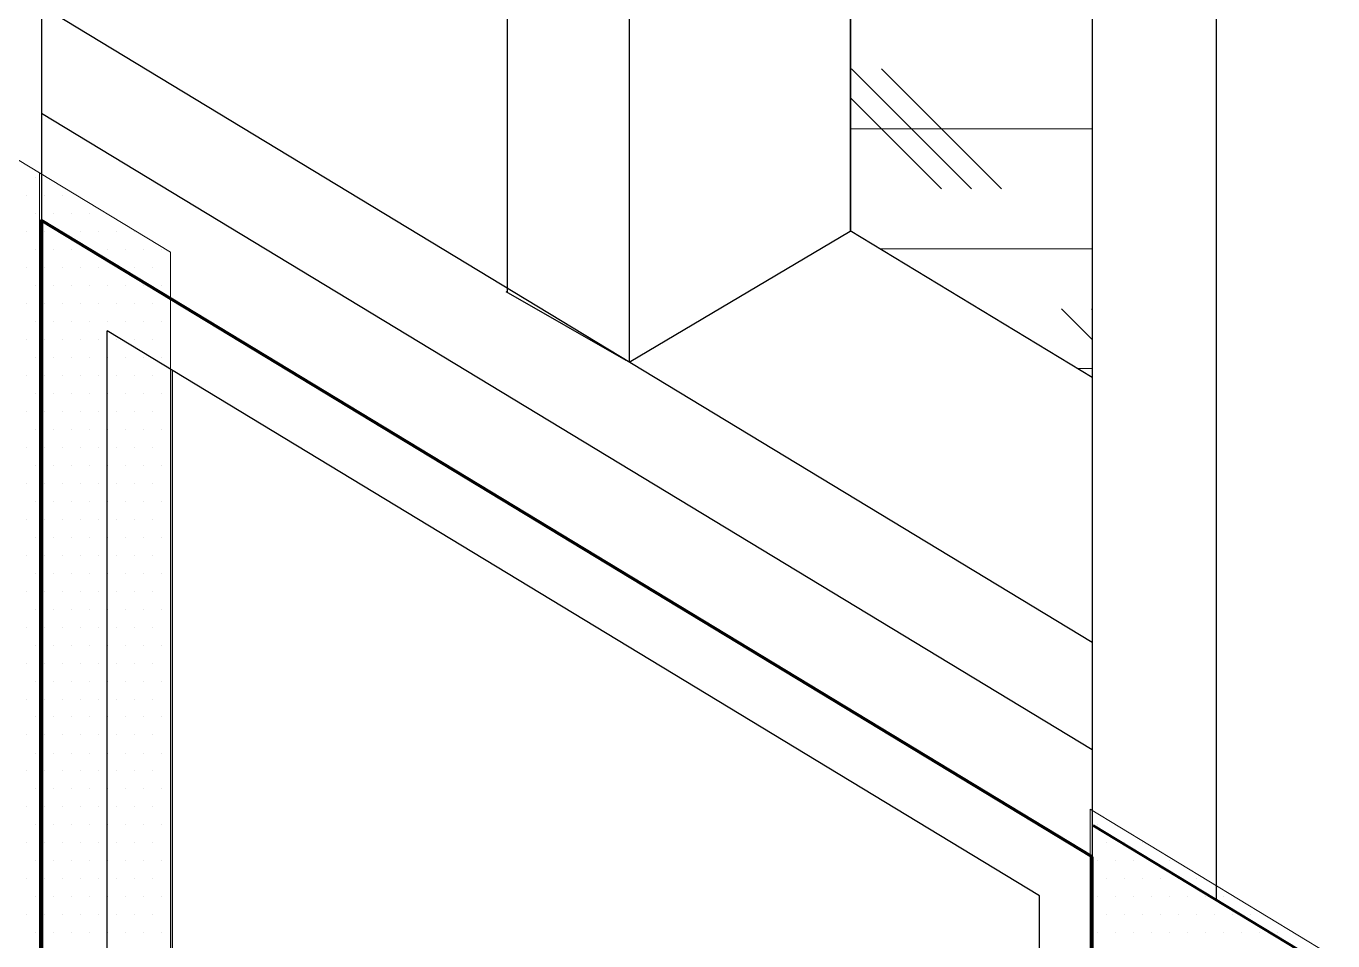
# Model space of a CAD drawing. Header units: inches. Extents: x -26 to 76, y -16 to 22.
# Drawn here: x 38.687 to 40.049, y 8.771 to 9.725 of the extents above; entities that cross this region are included whole.
import ezdxf

# ---------------------------------------------------------------- set-up
doc = ezdxf.new("R2010")
doc.units = ezdxf.units.IN
doc.header["$MEASUREMENT"] = 0
doc.linetypes.add('AI-Linetype-0', pattern=[0.375113, 0.250075, -0.125038])
doc.linetypes.add('AI-Linetype-4', pattern=[0.375113, 0.250075, -0.125038])
for name, color, linetype, lineweight in [('.ATI-HATCH', 7, 'Continuous', 0), ('G-ANNO-TTLB', 7, 'Continuous', 0), ('TYVEK', 7, 'Continuous', 0)]:
    doc.layers.add(name, color=color, linetype=linetype, lineweight=lineweight)

# ---------------------------------------------------------------- blocks, each defined once
blk = doc.blocks.new('Block_353')
at = {"layer": '.ATI-HATCH'}
blk.add_open_spline([(39.5467, 10.83), (39.5467, 10.83), (39.546, 9.5117), (39.546, 9.5117), (39.546, 9.5117), (39.7983, 9.3587), (39.7983, 9.3587), (39.7983, 9.3587), (39.7983, 10.4168), (39.7983, 10.4168), (39.7983, 10.4168), (40.0317, 10.5518), (40.0317, 10.5518), (40.0317, 10.5518), (39.5467, 10.83), (39.5467, 10.83)], degree=3, knots=[0, 0, 0, 0, 1, 1, 1, 2, 2, 2, 3, 3, 3, 4, 4, 4, 5, 5, 5, 5], dxfattribs=at)
at = {"layer": '.ATI-HATCH', "color": 8, "lineweight": 0, "true_color": 0x808080}
for points in [[(39.6725, 9.5556), (39.6725, 9.5556), (39.5474, 9.6806), (39.5474, 9.6806)], [(39.7037, 9.5556), (39.7037, 9.5556), (39.5787, 9.6806), (39.5787, 9.6806)], [(39.6412, 9.5556), (39.6412, 9.5556), (39.5461, 9.6507), (39.5461, 9.6507)], [(39.5461, 9.6181), (39.5461, 9.6181), (39.7983, 9.6181), (39.7983, 9.6181)], [(39.5766, 9.4931), (39.5766, 9.4931), (39.7983, 9.4931), (39.7983, 9.4931)], [(39.7983, 9.3985), (39.7983, 9.3985), (39.7662, 9.4306), (39.7662, 9.4306)], [(39.7983, 9.4297), (39.7983, 9.4297), (39.7975, 9.4306), (39.7975, 9.4306)], [(39.783, 9.3681), (39.783, 9.3681), (39.7983, 9.3681), (39.7983, 9.3681)]]:
    blk.add_open_spline(points, degree=3, dxfattribs=at)
blk = doc.blocks.new('Block_386')
at = {"layer": '.ATI-HATCH'}
for points in [[(38.7009, 9.5722), (38.7009, 9.5722), (38.4535, 9.7221), (38.4535, 9.7221), (38.4535, 9.7221), (38.4535, 7.4149), (38.4535, 7.4149), (38.4535, 7.4149), (38.7009, 7.2649), (38.7009, 7.2649), (38.7009, 7.2649), (38.7009, 9.5722), (38.7009, 9.5722)], [(38.7009, 7.2649), (38.7009, 7.2649), (38.8374, 7.3429), (38.8374, 7.3429), (38.8374, 7.3429), (38.8374, 9.4894), (38.8374, 9.4894), (38.8374, 9.4894), (38.7009, 9.5722), (38.7009, 9.5722), (38.7009, 9.5722), (38.7009, 7.2649), (38.7009, 7.2649)], [(39.7961, 6.6012), (39.7961, 6.6012), (40.0436, 6.4512), (40.0436, 6.4512), (40.0436, 6.4512), (40.0436, 8.7585), (40.0436, 8.7585), (40.0436, 8.7585), (39.7961, 8.9085), (39.7961, 8.9085), (39.7961, 8.9085), (39.7961, 6.6012), (39.7961, 6.6012)]]:
    blk.add_open_spline(points, degree=3, knots=[0, 0, 0, 0, 1, 1, 1, 2, 2, 2, 3, 3, 3, 4, 4, 4, 4], dxfattribs=at)
at = {"layer": '.ATI-HATCH', "color": 8, "lineweight": 0, "true_color": 0x808080}
for points in [[(38.6971, 9.5674), (38.6971, 9.5674), (38.6971, 9.5674), (38.6971, 9.5674)], [(38.6877, 9.5487), (38.6877, 9.5487), (38.6877, 9.5487), (38.6877, 9.5487)], [(38.7065, 9.5487), (38.7065, 9.5487), (38.7065, 9.5487), (38.7065, 9.5487)], [(38.7253, 9.5487), (38.7253, 9.5487), (38.7253, 9.5487), (38.7253, 9.5487)], [(38.6971, 9.5299), (38.6971, 9.5299), (38.6971, 9.5299), (38.6971, 9.5299)], [(38.7159, 9.5299), (38.7159, 9.5299), (38.7159, 9.5299), (38.7159, 9.5299)], [(38.7346, 9.5299), (38.7346, 9.5299), (38.7346, 9.5299), (38.7346, 9.5299)], [(38.7534, 9.5299), (38.7534, 9.5299), (38.7534, 9.5299), (38.7534, 9.5299)], [(38.6877, 9.5112), (38.6877, 9.5112), (38.6877, 9.5112), (38.6877, 9.5112)], [(38.7065, 9.5112), (38.7065, 9.5112), (38.7065, 9.5112), (38.7065, 9.5112)], [(38.7253, 9.5112), (38.7253, 9.5112), (38.7253, 9.5112), (38.7253, 9.5112)], [(38.744, 9.5112), (38.744, 9.5112), (38.744, 9.5112), (38.744, 9.5112)], [(38.7628, 9.5112), (38.7628, 9.5112), (38.7628, 9.5112), (38.7628, 9.5112)], [(38.7815, 9.5112), (38.7815, 9.5112), (38.7815, 9.5112), (38.7815, 9.5112)], [(38.8003, 9.5112), (38.8003, 9.5112), (38.8003, 9.5112), (38.8003, 9.5112)], [(38.6971, 9.4924), (38.6971, 9.4924), (38.6971, 9.4924), (38.6971, 9.4924)], [(38.7159, 9.4924), (38.7159, 9.4924), (38.7159, 9.4924), (38.7159, 9.4924)], [(38.7346, 9.4924), (38.7346, 9.4924), (38.7346, 9.4924), (38.7346, 9.4924)], [(38.7534, 9.4924), (38.7534, 9.4924), (38.7534, 9.4924), (38.7534, 9.4924)], [(38.7721, 9.4924), (38.7721, 9.4924), (38.7721, 9.4924), (38.7721, 9.4924)], [(38.7909, 9.4924), (38.7909, 9.4924), (38.7909, 9.4924), (38.7909, 9.4924)], [(38.8097, 9.4924), (38.8097, 9.4924), (38.8097, 9.4924), (38.8097, 9.4924)], [(38.8284, 9.4924), (38.8284, 9.4924), (38.8284, 9.4924), (38.8284, 9.4924)], [(38.6877, 9.4736), (38.6877, 9.4736), (38.6877, 9.4736), (38.6877, 9.4736)], [(38.7065, 9.4736), (38.7065, 9.4736), (38.7065, 9.4736), (38.7065, 9.4736)], [(38.7253, 9.4736), (38.7253, 9.4736), (38.7253, 9.4736), (38.7253, 9.4736)], [(38.744, 9.4736), (38.744, 9.4736), (38.744, 9.4736), (38.744, 9.4736)], [(38.7628, 9.4736), (38.7628, 9.4736), (38.7628, 9.4736), (38.7628, 9.4736)], [(38.7815, 9.4736), (38.7815, 9.4736), (38.7815, 9.4736), (38.7815, 9.4736)], [(38.8003, 9.4736), (38.8003, 9.4736), (38.8003, 9.4736), (38.8003, 9.4736)], [(38.819, 9.4736), (38.819, 9.4736), (38.819, 9.4736), (38.819, 9.4736)], [(38.6971, 9.4549), (38.6971, 9.4549), (38.6971, 9.4549), (38.6971, 9.4549)], [(38.7159, 9.4549), (38.7159, 9.4549), (38.7159, 9.4549), (38.7159, 9.4549)], [(38.7346, 9.4549), (38.7346, 9.4549), (38.7346, 9.4549), (38.7346, 9.4549)], [(38.7534, 9.4549), (38.7534, 9.4549), (38.7534, 9.4549), (38.7534, 9.4549)], [(38.7721, 9.4549), (38.7721, 9.4549), (38.7721, 9.4549), (38.7721, 9.4549)], [(38.7909, 9.4549), (38.7909, 9.4549), (38.7909, 9.4549), (38.7909, 9.4549)], [(38.8097, 9.4549), (38.8097, 9.4549), (38.8097, 9.4549), (38.8097, 9.4549)], [(38.8284, 9.4549), (38.8284, 9.4549), (38.8284, 9.4549), (38.8284, 9.4549)], [(38.6877, 9.4361), (38.6877, 9.4361), (38.6877, 9.4361), (38.6877, 9.4361)], [(38.7065, 9.4361), (38.7065, 9.4361), (38.7065, 9.4361), (38.7065, 9.4361)], [(38.7253, 9.4361), (38.7253, 9.4361), (38.7253, 9.4361), (38.7253, 9.4361)], [(38.744, 9.4361), (38.744, 9.4361), (38.744, 9.4361), (38.744, 9.4361)], [(38.7628, 9.4361), (38.7628, 9.4361), (38.7628, 9.4361), (38.7628, 9.4361)], [(38.7815, 9.4361), (38.7815, 9.4361), (38.7815, 9.4361), (38.7815, 9.4361)], [(38.8003, 9.4361), (38.8003, 9.4361), (38.8003, 9.4361), (38.8003, 9.4361)], [(38.819, 9.4361), (38.819, 9.4361), (38.819, 9.4361), (38.819, 9.4361)], [(38.6971, 9.4174), (38.6971, 9.4174), (38.6971, 9.4174), (38.6971, 9.4174)], [(38.7159, 9.4174), (38.7159, 9.4174), (38.7159, 9.4174), (38.7159, 9.4174)], [(38.7346, 9.4174), (38.7346, 9.4174), (38.7346, 9.4174), (38.7346, 9.4174)], [(38.7534, 9.4174), (38.7534, 9.4174), (38.7534, 9.4174), (38.7534, 9.4174)], [(38.7721, 9.4174), (38.7721, 9.4174), (38.7721, 9.4174), (38.7721, 9.4174)], [(38.7909, 9.4174), (38.7909, 9.4174), (38.7909, 9.4174), (38.7909, 9.4174)], [(38.8097, 9.4174), (38.8097, 9.4174), (38.8097, 9.4174), (38.8097, 9.4174)], [(38.8284, 9.4174), (38.8284, 9.4174), (38.8284, 9.4174), (38.8284, 9.4174)], [(38.6877, 9.3986), (38.6877, 9.3986), (38.6877, 9.3986), (38.6877, 9.3986)], [(38.7065, 9.3986), (38.7065, 9.3986), (38.7065, 9.3986), (38.7065, 9.3986)], [(38.7253, 9.3986), (38.7253, 9.3986), (38.7253, 9.3986), (38.7253, 9.3986)], [(38.744, 9.3986), (38.744, 9.3986), (38.744, 9.3986), (38.744, 9.3986)], [(38.7628, 9.3986), (38.7628, 9.3986), (38.7628, 9.3986), (38.7628, 9.3986)], [(38.7815, 9.3986), (38.7815, 9.3986), (38.7815, 9.3986), (38.7815, 9.3986)], [(38.8003, 9.3986), (38.8003, 9.3986), (38.8003, 9.3986), (38.8003, 9.3986)], [(38.819, 9.3986), (38.819, 9.3986), (38.819, 9.3986), (38.819, 9.3986)], [(38.6971, 9.3799), (38.6971, 9.3799), (38.6971, 9.3799), (38.6971, 9.3799)], [(38.7159, 9.3799), (38.7159, 9.3799), (38.7159, 9.3799), (38.7159, 9.3799)], [(38.7346, 9.3799), (38.7346, 9.3799), (38.7346, 9.3799), (38.7346, 9.3799)], [(38.7534, 9.3799), (38.7534, 9.3799), (38.7534, 9.3799), (38.7534, 9.3799)], [(38.7721, 9.3799), (38.7721, 9.3799), (38.7721, 9.3799), (38.7721, 9.3799)], [(38.7909, 9.3799), (38.7909, 9.3799), (38.7909, 9.3799), (38.7909, 9.3799)], [(38.8097, 9.3799), (38.8097, 9.3799), (38.8097, 9.3799), (38.8097, 9.3799)], [(38.8284, 9.3799), (38.8284, 9.3799), (38.8284, 9.3799), (38.8284, 9.3799)], [(38.6877, 9.3611), (38.6877, 9.3611), (38.6877, 9.3611), (38.6877, 9.3611)], [(38.7065, 9.3611), (38.7065, 9.3611), (38.7065, 9.3611), (38.7065, 9.3611)], [(38.7253, 9.3611), (38.7253, 9.3611), (38.7253, 9.3611), (38.7253, 9.3611)], [(38.744, 9.3611), (38.744, 9.3611), (38.744, 9.3611), (38.744, 9.3611)], [(38.7628, 9.3611), (38.7628, 9.3611), (38.7628, 9.3611), (38.7628, 9.3611)], [(38.7815, 9.3611), (38.7815, 9.3611), (38.7815, 9.3611), (38.7815, 9.3611)], [(38.8003, 9.3611), (38.8003, 9.3611), (38.8003, 9.3611), (38.8003, 9.3611)], [(38.819, 9.3611), (38.819, 9.3611), (38.819, 9.3611), (38.819, 9.3611)], [(38.6971, 9.3424), (38.6971, 9.3424), (38.6971, 9.3424), (38.6971, 9.3424)], [(38.7159, 9.3424), (38.7159, 9.3424), (38.7159, 9.3424), (38.7159, 9.3424)], [(38.7346, 9.3424), (38.7346, 9.3424), (38.7346, 9.3424), (38.7346, 9.3424)], [(38.7534, 9.3424), (38.7534, 9.3424), (38.7534, 9.3424), (38.7534, 9.3424)], [(38.7721, 9.3424), (38.7721, 9.3424), (38.7721, 9.3424), (38.7721, 9.3424)], [(38.7909, 9.3424), (38.7909, 9.3424), (38.7909, 9.3424), (38.7909, 9.3424)], [(38.8097, 9.3424), (38.8097, 9.3424), (38.8097, 9.3424), (38.8097, 9.3424)], [(38.8284, 9.3424), (38.8284, 9.3424), (38.8284, 9.3424), (38.8284, 9.3424)], [(38.6877, 9.3236), (38.6877, 9.3236), (38.6877, 9.3236), (38.6877, 9.3236)], [(38.7065, 9.3236), (38.7065, 9.3236), (38.7065, 9.3236), (38.7065, 9.3236)], [(38.7253, 9.3236), (38.7253, 9.3236), (38.7253, 9.3236), (38.7253, 9.3236)], [(38.744, 9.3236), (38.744, 9.3236), (38.744, 9.3236), (38.744, 9.3236)], [(38.7628, 9.3236), (38.7628, 9.3236), (38.7628, 9.3236), (38.7628, 9.3236)], [(38.7815, 9.3236), (38.7815, 9.3236), (38.7815, 9.3236), (38.7815, 9.3236)], [(38.8003, 9.3236), (38.8003, 9.3236), (38.8003, 9.3236), (38.8003, 9.3236)], [(38.819, 9.3236), (38.819, 9.3236), (38.819, 9.3236), (38.819, 9.3236)], [(38.6971, 9.3048), (38.6971, 9.3048), (38.6971, 9.3048), (38.6971, 9.3048)], [(38.7159, 9.3048), (38.7159, 9.3048), (38.7159, 9.3048), (38.7159, 9.3048)], [(38.7346, 9.3048), (38.7346, 9.3048), (38.7346, 9.3048), (38.7346, 9.3048)], [(38.7534, 9.3048), (38.7534, 9.3048), (38.7534, 9.3048), (38.7534, 9.3048)], [(38.7721, 9.3048), (38.7721, 9.3048), (38.7721, 9.3048), (38.7721, 9.3048)], [(38.7909, 9.3048), (38.7909, 9.3048), (38.7909, 9.3048), (38.7909, 9.3048)], [(38.8097, 9.3048), (38.8097, 9.3048), (38.8097, 9.3048), (38.8097, 9.3048)], [(38.8284, 9.3048), (38.8284, 9.3048), (38.8284, 9.3048), (38.8284, 9.3048)], [(38.6877, 9.2861), (38.6877, 9.2861), (38.6877, 9.2861), (38.6877, 9.2861)], [(38.7065, 9.2861), (38.7065, 9.2861), (38.7065, 9.2861), (38.7065, 9.2861)], [(38.7253, 9.2861), (38.7253, 9.2861), (38.7253, 9.2861), (38.7253, 9.2861)], [(38.744, 9.2861), (38.744, 9.2861), (38.744, 9.2861), (38.744, 9.2861)], [(38.7628, 9.2861), (38.7628, 9.2861), (38.7628, 9.2861), (38.7628, 9.2861)], [(38.7815, 9.2861), (38.7815, 9.2861), (38.7815, 9.2861), (38.7815, 9.2861)], [(38.8003, 9.2861), (38.8003, 9.2861), (38.8003, 9.2861), (38.8003, 9.2861)], [(38.819, 9.2861), (38.819, 9.2861), (38.819, 9.2861), (38.819, 9.2861)], [(38.6971, 9.2673), (38.6971, 9.2673), (38.6971, 9.2673), (38.6971, 9.2673)], [(38.7159, 9.2673), (38.7159, 9.2673), (38.7159, 9.2673), (38.7159, 9.2673)], [(38.7346, 9.2673), (38.7346, 9.2673), (38.7346, 9.2673), (38.7346, 9.2673)], [(38.7534, 9.2673), (38.7534, 9.2673), (38.7534, 9.2673), (38.7534, 9.2673)], [(38.7721, 9.2673), (38.7721, 9.2673), (38.7721, 9.2673), (38.7721, 9.2673)], [(38.7909, 9.2673), (38.7909, 9.2673), (38.7909, 9.2673), (38.7909, 9.2673)], [(38.8097, 9.2673), (38.8097, 9.2673), (38.8097, 9.2673), (38.8097, 9.2673)], [(38.8284, 9.2673), (38.8284, 9.2673), (38.8284, 9.2673), (38.8284, 9.2673)], [(38.6877, 9.2486), (38.6877, 9.2486), (38.6877, 9.2486), (38.6877, 9.2486)], [(38.7065, 9.2486), (38.7065, 9.2486), (38.7065, 9.2486), (38.7065, 9.2486)], [(38.7253, 9.2486), (38.7253, 9.2486), (38.7253, 9.2486), (38.7253, 9.2486)], [(38.744, 9.2486), (38.744, 9.2486), (38.744, 9.2486), (38.744, 9.2486)], [(38.7628, 9.2486), (38.7628, 9.2486), (38.7628, 9.2486), (38.7628, 9.2486)], [(38.7815, 9.2486), (38.7815, 9.2486), (38.7815, 9.2486), (38.7815, 9.2486)], [(38.8003, 9.2486), (38.8003, 9.2486), (38.8003, 9.2486), (38.8003, 9.2486)], [(38.819, 9.2486), (38.819, 9.2486), (38.819, 9.2486), (38.819, 9.2486)], [(38.6971, 9.2298), (38.6971, 9.2298), (38.6971, 9.2298), (38.6971, 9.2298)], [(38.7159, 9.2298), (38.7159, 9.2298), (38.7159, 9.2298), (38.7159, 9.2298)], [(38.7346, 9.2298), (38.7346, 9.2298), (38.7346, 9.2298), (38.7346, 9.2298)], [(38.7534, 9.2298), (38.7534, 9.2298), (38.7534, 9.2298), (38.7534, 9.2298)], [(38.7721, 9.2298), (38.7721, 9.2298), (38.7721, 9.2298), (38.7721, 9.2298)], [(38.7909, 9.2298), (38.7909, 9.2298), (38.7909, 9.2298), (38.7909, 9.2298)], [(38.8097, 9.2298), (38.8097, 9.2298), (38.8097, 9.2298), (38.8097, 9.2298)], [(38.8284, 9.2298), (38.8284, 9.2298), (38.8284, 9.2298), (38.8284, 9.2298)], [(38.6877, 9.2111), (38.6877, 9.2111), (38.6877, 9.2111), (38.6877, 9.2111)], [(38.7065, 9.2111), (38.7065, 9.2111), (38.7065, 9.2111), (38.7065, 9.2111)], [(38.7253, 9.2111), (38.7253, 9.2111), (38.7253, 9.2111), (38.7253, 9.2111)], [(38.744, 9.2111), (38.744, 9.2111), (38.744, 9.2111), (38.744, 9.2111)], [(38.7628, 9.2111), (38.7628, 9.2111), (38.7628, 9.2111), (38.7628, 9.2111)], [(38.7815, 9.2111), (38.7815, 9.2111), (38.7815, 9.2111), (38.7815, 9.2111)], [(38.8003, 9.2111), (38.8003, 9.2111), (38.8003, 9.2111), (38.8003, 9.2111)], [(38.819, 9.2111), (38.819, 9.2111), (38.819, 9.2111), (38.819, 9.2111)], [(38.6971, 9.1923), (38.6971, 9.1923), (38.6971, 9.1923), (38.6971, 9.1923)], [(38.7159, 9.1923), (38.7159, 9.1923), (38.7159, 9.1923), (38.7159, 9.1923)], [(38.7346, 9.1923), (38.7346, 9.1923), (38.7346, 9.1923), (38.7346, 9.1923)], [(38.7534, 9.1923), (38.7534, 9.1923), (38.7534, 9.1923), (38.7534, 9.1923)], [(38.7721, 9.1923), (38.7721, 9.1923), (38.7721, 9.1923), (38.7721, 9.1923)], [(38.7909, 9.1923), (38.7909, 9.1923), (38.7909, 9.1923), (38.7909, 9.1923)], [(38.8097, 9.1923), (38.8097, 9.1923), (38.8097, 9.1923), (38.8097, 9.1923)], [(38.8284, 9.1923), (38.8284, 9.1923), (38.8284, 9.1923), (38.8284, 9.1923)], [(38.6877, 9.1736), (38.6877, 9.1736), (38.6877, 9.1736), (38.6877, 9.1736)], [(38.7065, 9.1736), (38.7065, 9.1736), (38.7065, 9.1736), (38.7065, 9.1736)], [(38.7253, 9.1736), (38.7253, 9.1736), (38.7253, 9.1736), (38.7253, 9.1736)], [(38.744, 9.1736), (38.744, 9.1736), (38.744, 9.1736), (38.744, 9.1736)], [(38.7628, 9.1736), (38.7628, 9.1736), (38.7628, 9.1736), (38.7628, 9.1736)], [(38.7815, 9.1736), (38.7815, 9.1736), (38.7815, 9.1736), (38.7815, 9.1736)], [(38.8003, 9.1736), (38.8003, 9.1736), (38.8003, 9.1736), (38.8003, 9.1736)], [(38.819, 9.1736), (38.819, 9.1736), (38.819, 9.1736), (38.819, 9.1736)], [(38.6971, 9.1548), (38.6971, 9.1548), (38.6971, 9.1548), (38.6971, 9.1548)], [(38.7159, 9.1548), (38.7159, 9.1548), (38.7159, 9.1548), (38.7159, 9.1548)], [(38.7346, 9.1548), (38.7346, 9.1548), (38.7346, 9.1548), (38.7346, 9.1548)], [(38.7534, 9.1548), (38.7534, 9.1548), (38.7534, 9.1548), (38.7534, 9.1548)], [(38.7721, 9.1548), (38.7721, 9.1548), (38.7721, 9.1548), (38.7721, 9.1548)], [(38.7909, 9.1548), (38.7909, 9.1548), (38.7909, 9.1548), (38.7909, 9.1548)], [(38.8097, 9.1548), (38.8097, 9.1548), (38.8097, 9.1548), (38.8097, 9.1548)], [(38.8284, 9.1548), (38.8284, 9.1548), (38.8284, 9.1548), (38.8284, 9.1548)], [(38.6877, 9.136), (38.6877, 9.136), (38.6877, 9.136), (38.6877, 9.136)], [(38.7065, 9.136), (38.7065, 9.136), (38.7065, 9.136), (38.7065, 9.136)], [(38.7253, 9.136), (38.7253, 9.136), (38.7253, 9.136), (38.7253, 9.136)], [(38.744, 9.136), (38.744, 9.136), (38.744, 9.136), (38.744, 9.136)], [(38.7628, 9.136), (38.7628, 9.136), (38.7628, 9.136), (38.7628, 9.136)], [(38.7815, 9.136), (38.7815, 9.136), (38.7815, 9.136), (38.7815, 9.136)], [(38.8003, 9.136), (38.8003, 9.136), (38.8003, 9.136), (38.8003, 9.136)], [(38.819, 9.136), (38.819, 9.136), (38.819, 9.136), (38.819, 9.136)], [(38.6971, 9.1173), (38.6971, 9.1173), (38.6971, 9.1173), (38.6971, 9.1173)], [(38.7159, 9.1173), (38.7159, 9.1173), (38.7159, 9.1173), (38.7159, 9.1173)], [(38.7346, 9.1173), (38.7346, 9.1173), (38.7346, 9.1173), (38.7346, 9.1173)], [(38.7534, 9.1173), (38.7534, 9.1173), (38.7534, 9.1173), (38.7534, 9.1173)], [(38.7721, 9.1173), (38.7721, 9.1173), (38.7721, 9.1173), (38.7721, 9.1173)], [(38.7909, 9.1173), (38.7909, 9.1173), (38.7909, 9.1173), (38.7909, 9.1173)], [(38.8097, 9.1173), (38.8097, 9.1173), (38.8097, 9.1173), (38.8097, 9.1173)], [(38.8284, 9.1173), (38.8284, 9.1173), (38.8284, 9.1173), (38.8284, 9.1173)], [(38.6877, 9.0985), (38.6877, 9.0985), (38.6877, 9.0985), (38.6877, 9.0985)], [(38.7065, 9.0985), (38.7065, 9.0985), (38.7065, 9.0985), (38.7065, 9.0985)], [(38.7253, 9.0985), (38.7253, 9.0985), (38.7253, 9.0985), (38.7253, 9.0985)], [(38.744, 9.0985), (38.744, 9.0985), (38.744, 9.0985), (38.744, 9.0985)], [(38.7628, 9.0985), (38.7628, 9.0985), (38.7628, 9.0985), (38.7628, 9.0985)], [(38.7815, 9.0985), (38.7815, 9.0985), (38.7815, 9.0985), (38.7815, 9.0985)], [(38.8003, 9.0985), (38.8003, 9.0985), (38.8003, 9.0985), (38.8003, 9.0985)], [(38.819, 9.0985), (38.819, 9.0985), (38.819, 9.0985), (38.819, 9.0985)], [(38.6971, 9.0798), (38.6971, 9.0798), (38.6971, 9.0798), (38.6971, 9.0798)], [(38.7159, 9.0798), (38.7159, 9.0798), (38.7159, 9.0798), (38.7159, 9.0798)], [(38.7346, 9.0798), (38.7346, 9.0798), (38.7346, 9.0798), (38.7346, 9.0798)], [(38.7534, 9.0798), (38.7534, 9.0798), (38.7534, 9.0798), (38.7534, 9.0798)], [(38.7721, 9.0798), (38.7721, 9.0798), (38.7721, 9.0798), (38.7721, 9.0798)], [(38.7909, 9.0798), (38.7909, 9.0798), (38.7909, 9.0798), (38.7909, 9.0798)], [(38.8097, 9.0798), (38.8097, 9.0798), (38.8097, 9.0798), (38.8097, 9.0798)], [(38.8284, 9.0798), (38.8284, 9.0798), (38.8284, 9.0798), (38.8284, 9.0798)], [(38.6877, 9.061), (38.6877, 9.061), (38.6877, 9.061), (38.6877, 9.061)], [(38.7065, 9.061), (38.7065, 9.061), (38.7065, 9.061), (38.7065, 9.061)], [(38.7253, 9.061), (38.7253, 9.061), (38.7253, 9.061), (38.7253, 9.061)], [(38.744, 9.061), (38.744, 9.061), (38.744, 9.061), (38.744, 9.061)], [(38.7628, 9.061), (38.7628, 9.061), (38.7628, 9.061), (38.7628, 9.061)], [(38.7815, 9.061), (38.7815, 9.061), (38.7815, 9.061), (38.7815, 9.061)], [(38.8003, 9.061), (38.8003, 9.061), (38.8003, 9.061), (38.8003, 9.061)], [(38.819, 9.061), (38.819, 9.061), (38.819, 9.061), (38.819, 9.061)], [(38.6971, 9.0423), (38.6971, 9.0423), (38.6971, 9.0423), (38.6971, 9.0423)], [(38.7159, 9.0423), (38.7159, 9.0423), (38.7159, 9.0423), (38.7159, 9.0423)], [(38.7346, 9.0423), (38.7346, 9.0423), (38.7346, 9.0423), (38.7346, 9.0423)], [(38.7534, 9.0423), (38.7534, 9.0423), (38.7534, 9.0423), (38.7534, 9.0423)], [(38.7721, 9.0423), (38.7721, 9.0423), (38.7721, 9.0423), (38.7721, 9.0423)], [(38.7909, 9.0423), (38.7909, 9.0423), (38.7909, 9.0423), (38.7909, 9.0423)], [(38.8097, 9.0423), (38.8097, 9.0423), (38.8097, 9.0423), (38.8097, 9.0423)], [(38.8284, 9.0423), (38.8284, 9.0423), (38.8284, 9.0423), (38.8284, 9.0423)], [(38.6877, 9.0235), (38.6877, 9.0235), (38.6877, 9.0235), (38.6877, 9.0235)], [(38.7065, 9.0235), (38.7065, 9.0235), (38.7065, 9.0235), (38.7065, 9.0235)], [(38.7253, 9.0235), (38.7253, 9.0235), (38.7253, 9.0235), (38.7253, 9.0235)], [(38.744, 9.0235), (38.744, 9.0235), (38.744, 9.0235), (38.744, 9.0235)], [(38.7628, 9.0235), (38.7628, 9.0235), (38.7628, 9.0235), (38.7628, 9.0235)], [(38.7815, 9.0235), (38.7815, 9.0235), (38.7815, 9.0235), (38.7815, 9.0235)], [(38.8003, 9.0235), (38.8003, 9.0235), (38.8003, 9.0235), (38.8003, 9.0235)], [(38.819, 9.0235), (38.819, 9.0235), (38.819, 9.0235), (38.819, 9.0235)], [(38.6971, 9.0048), (38.6971, 9.0048), (38.6971, 9.0048), (38.6971, 9.0048)], [(38.7159, 9.0048), (38.7159, 9.0048), (38.7159, 9.0048), (38.7159, 9.0048)], [(38.7346, 9.0048), (38.7346, 9.0048), (38.7346, 9.0048), (38.7346, 9.0048)], [(38.7534, 9.0048), (38.7534, 9.0048), (38.7534, 9.0048), (38.7534, 9.0048)], [(38.7721, 9.0048), (38.7721, 9.0048), (38.7721, 9.0048), (38.7721, 9.0048)], [(38.7909, 9.0048), (38.7909, 9.0048), (38.7909, 9.0048), (38.7909, 9.0048)], [(38.8097, 9.0048), (38.8097, 9.0048), (38.8097, 9.0048), (38.8097, 9.0048)], [(38.8284, 9.0048), (38.8284, 9.0048), (38.8284, 9.0048), (38.8284, 9.0048)], [(38.6877, 8.986), (38.6877, 8.986), (38.6877, 8.986), (38.6877, 8.986)], [(38.7065, 8.986), (38.7065, 8.986), (38.7065, 8.986), (38.7065, 8.986)], [(38.7253, 8.986), (38.7253, 8.986), (38.7253, 8.986), (38.7253, 8.986)], [(38.744, 8.986), (38.744, 8.986), (38.744, 8.986), (38.744, 8.986)], [(38.7628, 8.986), (38.7628, 8.986), (38.7628, 8.986), (38.7628, 8.986)], [(38.7815, 8.986), (38.7815, 8.986), (38.7815, 8.986), (38.7815, 8.986)], [(38.8003, 8.986), (38.8003, 8.986), (38.8003, 8.986), (38.8003, 8.986)], [(38.819, 8.986), (38.819, 8.986), (38.819, 8.986), (38.819, 8.986)], [(38.6971, 8.9672), (38.6971, 8.9672), (38.6971, 8.9672), (38.6971, 8.9672)], [(38.7159, 8.9672), (38.7159, 8.9672), (38.7159, 8.9672), (38.7159, 8.9672)], [(38.7346, 8.9672), (38.7346, 8.9672), (38.7346, 8.9672), (38.7346, 8.9672)], [(38.7534, 8.9672), (38.7534, 8.9672), (38.7534, 8.9672), (38.7534, 8.9672)], [(38.7721, 8.9672), (38.7721, 8.9672), (38.7721, 8.9672), (38.7721, 8.9672)], [(38.7909, 8.9672), (38.7909, 8.9672), (38.7909, 8.9672), (38.7909, 8.9672)], [(38.8097, 8.9672), (38.8097, 8.9672), (38.8097, 8.9672), (38.8097, 8.9672)], [(38.8284, 8.9672), (38.8284, 8.9672), (38.8284, 8.9672), (38.8284, 8.9672)], [(38.6877, 8.9485), (38.6877, 8.9485), (38.6877, 8.9485), (38.6877, 8.9485)], [(38.7065, 8.9485), (38.7065, 8.9485), (38.7065, 8.9485), (38.7065, 8.9485)], [(38.7253, 8.9485), (38.7253, 8.9485), (38.7253, 8.9485), (38.7253, 8.9485)], [(38.744, 8.9485), (38.744, 8.9485), (38.744, 8.9485), (38.744, 8.9485)], [(38.7628, 8.9485), (38.7628, 8.9485), (38.7628, 8.9485), (38.7628, 8.9485)], [(38.7815, 8.9485), (38.7815, 8.9485), (38.7815, 8.9485), (38.7815, 8.9485)], [(38.8003, 8.9485), (38.8003, 8.9485), (38.8003, 8.9485), (38.8003, 8.9485)], [(38.819, 8.9485), (38.819, 8.9485), (38.819, 8.9485), (38.819, 8.9485)], [(38.6971, 8.9297), (38.6971, 8.9297), (38.6971, 8.9297), (38.6971, 8.9297)], [(38.7159, 8.9297), (38.7159, 8.9297), (38.7159, 8.9297), (38.7159, 8.9297)], [(38.7346, 8.9297), (38.7346, 8.9297), (38.7346, 8.9297), (38.7346, 8.9297)], [(38.7534, 8.9297), (38.7534, 8.9297), (38.7534, 8.9297), (38.7534, 8.9297)], [(38.7721, 8.9297), (38.7721, 8.9297), (38.7721, 8.9297), (38.7721, 8.9297)], [(38.7909, 8.9297), (38.7909, 8.9297), (38.7909, 8.9297), (38.7909, 8.9297)], [(38.8097, 8.9297), (38.8097, 8.9297), (38.8097, 8.9297), (38.8097, 8.9297)], [(38.8284, 8.9297), (38.8284, 8.9297), (38.8284, 8.9297), (38.8284, 8.9297)], [(38.6877, 8.911), (38.6877, 8.911), (38.6877, 8.911), (38.6877, 8.911)], [(38.7065, 8.911), (38.7065, 8.911), (38.7065, 8.911), (38.7065, 8.911)], [(38.7253, 8.911), (38.7253, 8.911), (38.7253, 8.911), (38.7253, 8.911)], [(38.744, 8.911), (38.744, 8.911), (38.744, 8.911), (38.744, 8.911)], [(38.7628, 8.911), (38.7628, 8.911), (38.7628, 8.911), (38.7628, 8.911)], [(38.7815, 8.911), (38.7815, 8.911), (38.7815, 8.911), (38.7815, 8.911)], [(38.8003, 8.911), (38.8003, 8.911), (38.8003, 8.911), (38.8003, 8.911)], [(38.819, 8.911), (38.819, 8.911), (38.819, 8.911), (38.819, 8.911)], [(38.6971, 8.8922), (38.6971, 8.8922), (38.6971, 8.8922), (38.6971, 8.8922)], [(38.7159, 8.8922), (38.7159, 8.8922), (38.7159, 8.8922), (38.7159, 8.8922)], [(38.7346, 8.8922), (38.7346, 8.8922), (38.7346, 8.8922), (38.7346, 8.8922)], [(38.7534, 8.8922), (38.7534, 8.8922), (38.7534, 8.8922), (38.7534, 8.8922)], [(38.7721, 8.8922), (38.7721, 8.8922), (38.7721, 8.8922), (38.7721, 8.8922)], [(38.7909, 8.8922), (38.7909, 8.8922), (38.7909, 8.8922), (38.7909, 8.8922)], [(38.8097, 8.8922), (38.8097, 8.8922), (38.8097, 8.8922), (38.8097, 8.8922)], [(38.8284, 8.8922), (38.8284, 8.8922), (38.8284, 8.8922), (38.8284, 8.8922)], [(39.8037, 8.8922), (39.8037, 8.8922), (39.8037, 8.8922), (39.8037, 8.8922)], [(39.8225, 8.8922), (39.8225, 8.8922), (39.8225, 8.8922), (39.8225, 8.8922)], [(38.6877, 8.8735), (38.6877, 8.8735), (38.6877, 8.8735), (38.6877, 8.8735)], [(38.7065, 8.8735), (38.7065, 8.8735), (38.7065, 8.8735), (38.7065, 8.8735)], [(38.7253, 8.8735), (38.7253, 8.8735), (38.7253, 8.8735), (38.7253, 8.8735)], [(38.744, 8.8735), (38.744, 8.8735), (38.744, 8.8735), (38.744, 8.8735)], [(38.7628, 8.8735), (38.7628, 8.8735), (38.7628, 8.8735), (38.7628, 8.8735)], [(38.7815, 8.8735), (38.7815, 8.8735), (38.7815, 8.8735), (38.7815, 8.8735)], [(38.8003, 8.8735), (38.8003, 8.8735), (38.8003, 8.8735), (38.8003, 8.8735)], [(38.819, 8.8735), (38.819, 8.8735), (38.819, 8.8735), (38.819, 8.8735)], [(39.8131, 8.8735), (39.8131, 8.8735), (39.8131, 8.8735), (39.8131, 8.8735)], [(39.8318, 8.8735), (39.8318, 8.8735), (39.8318, 8.8735), (39.8318, 8.8735)], [(39.8506, 8.8735), (39.8506, 8.8735), (39.8506, 8.8735), (39.8506, 8.8735)], [(38.6971, 8.8547), (38.6971, 8.8547), (38.6971, 8.8547), (38.6971, 8.8547)], [(38.7159, 8.8547), (38.7159, 8.8547), (38.7159, 8.8547), (38.7159, 8.8547)], [(38.7346, 8.8547), (38.7346, 8.8547), (38.7346, 8.8547), (38.7346, 8.8547)], [(38.7534, 8.8547), (38.7534, 8.8547), (38.7534, 8.8547), (38.7534, 8.8547)], [(38.7721, 8.8547), (38.7721, 8.8547), (38.7721, 8.8547), (38.7721, 8.8547)], [(38.7909, 8.8547), (38.7909, 8.8547), (38.7909, 8.8547), (38.7909, 8.8547)], [(38.8097, 8.8547), (38.8097, 8.8547), (38.8097, 8.8547), (38.8097, 8.8547)], [(38.8284, 8.8547), (38.8284, 8.8547), (38.8284, 8.8547), (38.8284, 8.8547)], [(39.8037, 8.8547), (39.8037, 8.8547), (39.8037, 8.8547), (39.8037, 8.8547)], [(39.8225, 8.8547), (39.8225, 8.8547), (39.8225, 8.8547), (39.8225, 8.8547)], [(39.8412, 8.8547), (39.8412, 8.8547), (39.8412, 8.8547), (39.8412, 8.8547)], [(39.86, 8.8547), (39.86, 8.8547), (39.86, 8.8547), (39.86, 8.8547)], [(39.8787, 8.8547), (39.8787, 8.8547), (39.8787, 8.8547), (39.8787, 8.8547)], [(38.6877, 8.836), (38.6877, 8.836), (38.6877, 8.836), (38.6877, 8.836)], [(38.7065, 8.836), (38.7065, 8.836), (38.7065, 8.836), (38.7065, 8.836)], [(38.7253, 8.836), (38.7253, 8.836), (38.7253, 8.836), (38.7253, 8.836)], [(38.744, 8.836), (38.744, 8.836), (38.744, 8.836), (38.744, 8.836)], [(38.7628, 8.836), (38.7628, 8.836), (38.7628, 8.836), (38.7628, 8.836)], [(38.7815, 8.836), (38.7815, 8.836), (38.7815, 8.836), (38.7815, 8.836)], [(38.8003, 8.836), (38.8003, 8.836), (38.8003, 8.836), (38.8003, 8.836)], [(38.819, 8.836), (38.819, 8.836), (38.819, 8.836), (38.819, 8.836)], [(39.8131, 8.836), (39.8131, 8.836), (39.8131, 8.836), (39.8131, 8.836)], [(39.8318, 8.836), (39.8318, 8.836), (39.8318, 8.836), (39.8318, 8.836)], [(39.8506, 8.836), (39.8506, 8.836), (39.8506, 8.836), (39.8506, 8.836)], [(39.8694, 8.836), (39.8694, 8.836), (39.8694, 8.836), (39.8694, 8.836)], [(39.8881, 8.836), (39.8881, 8.836), (39.8881, 8.836), (39.8881, 8.836)], [(39.9069, 8.836), (39.9069, 8.836), (39.9069, 8.836), (39.9069, 8.836)], [(38.6971, 8.8172), (38.6971, 8.8172), (38.6971, 8.8172), (38.6971, 8.8172)], [(38.7159, 8.8172), (38.7159, 8.8172), (38.7159, 8.8172), (38.7159, 8.8172)], [(38.7346, 8.8172), (38.7346, 8.8172), (38.7346, 8.8172), (38.7346, 8.8172)], [(38.7534, 8.8172), (38.7534, 8.8172), (38.7534, 8.8172), (38.7534, 8.8172)], [(38.7721, 8.8172), (38.7721, 8.8172), (38.7721, 8.8172), (38.7721, 8.8172)], [(38.7909, 8.8172), (38.7909, 8.8172), (38.7909, 8.8172), (38.7909, 8.8172)], [(38.8097, 8.8172), (38.8097, 8.8172), (38.8097, 8.8172), (38.8097, 8.8172)], [(38.8284, 8.8172), (38.8284, 8.8172), (38.8284, 8.8172), (38.8284, 8.8172)], [(39.8037, 8.8172), (39.8037, 8.8172), (39.8037, 8.8172), (39.8037, 8.8172)], [(39.8225, 8.8172), (39.8225, 8.8172), (39.8225, 8.8172), (39.8225, 8.8172)], [(39.8412, 8.8172), (39.8412, 8.8172), (39.8412, 8.8172), (39.8412, 8.8172)], [(39.86, 8.8172), (39.86, 8.8172), (39.86, 8.8172), (39.86, 8.8172)], [(39.8787, 8.8172), (39.8787, 8.8172), (39.8787, 8.8172), (39.8787, 8.8172)], [(39.8975, 8.8172), (39.8975, 8.8172), (39.8975, 8.8172), (39.8975, 8.8172)], [(39.9162, 8.8172), (39.9162, 8.8172), (39.9162, 8.8172), (39.9162, 8.8172)], [(39.935, 8.8172), (39.935, 8.8172), (39.935, 8.8172), (39.935, 8.8172)], [(38.6877, 8.7984), (38.6877, 8.7984), (38.6877, 8.7984), (38.6877, 8.7984)], [(38.7065, 8.7984), (38.7065, 8.7984), (38.7065, 8.7984), (38.7065, 8.7984)], [(38.7253, 8.7984), (38.7253, 8.7984), (38.7253, 8.7984), (38.7253, 8.7984)], [(38.744, 8.7984), (38.744, 8.7984), (38.744, 8.7984), (38.744, 8.7984)], [(38.7628, 8.7984), (38.7628, 8.7984), (38.7628, 8.7984), (38.7628, 8.7984)], [(38.7815, 8.7984), (38.7815, 8.7984), (38.7815, 8.7984), (38.7815, 8.7984)], [(38.8003, 8.7984), (38.8003, 8.7984), (38.8003, 8.7984), (38.8003, 8.7984)], [(38.819, 8.7984), (38.819, 8.7984), (38.819, 8.7984), (38.819, 8.7984)], [(39.8131, 8.7984), (39.8131, 8.7984), (39.8131, 8.7984), (39.8131, 8.7984)], [(39.8318, 8.7984), (39.8318, 8.7984), (39.8318, 8.7984), (39.8318, 8.7984)], [(39.8506, 8.7984), (39.8506, 8.7984), (39.8506, 8.7984), (39.8506, 8.7984)], [(39.8694, 8.7984), (39.8694, 8.7984), (39.8694, 8.7984), (39.8694, 8.7984)], [(39.8881, 8.7984), (39.8881, 8.7984), (39.8881, 8.7984), (39.8881, 8.7984)], [(39.9069, 8.7984), (39.9069, 8.7984), (39.9069, 8.7984), (39.9069, 8.7984)], [(39.9256, 8.7984), (39.9256, 8.7984), (39.9256, 8.7984), (39.9256, 8.7984)], [(39.9444, 8.7984), (39.9444, 8.7984), (39.9444, 8.7984), (39.9444, 8.7984)], [(39.9631, 8.7984), (39.9631, 8.7984), (39.9631, 8.7984), (39.9631, 8.7984)], [(38.6971, 8.7797), (38.6971, 8.7797), (38.6971, 8.7797), (38.6971, 8.7797)], [(38.7159, 8.7797), (38.7159, 8.7797), (38.7159, 8.7797), (38.7159, 8.7797)], [(38.7346, 8.7797), (38.7346, 8.7797), (38.7346, 8.7797), (38.7346, 8.7797)], [(38.7534, 8.7797), (38.7534, 8.7797), (38.7534, 8.7797), (38.7534, 8.7797)], [(38.7721, 8.7797), (38.7721, 8.7797), (38.7721, 8.7797), (38.7721, 8.7797)], [(38.7909, 8.7797), (38.7909, 8.7797), (38.7909, 8.7797), (38.7909, 8.7797)], [(38.8097, 8.7797), (38.8097, 8.7797), (38.8097, 8.7797), (38.8097, 8.7797)], [(38.8284, 8.7797), (38.8284, 8.7797), (38.8284, 8.7797), (38.8284, 8.7797)], [(39.8037, 8.7797), (39.8037, 8.7797), (39.8037, 8.7797), (39.8037, 8.7797)], [(39.8225, 8.7797), (39.8225, 8.7797), (39.8225, 8.7797), (39.8225, 8.7797)], [(39.8412, 8.7797), (39.8412, 8.7797), (39.8412, 8.7797), (39.8412, 8.7797)], [(39.86, 8.7797), (39.86, 8.7797), (39.86, 8.7797), (39.86, 8.7797)], [(39.8787, 8.7797), (39.8787, 8.7797), (39.8787, 8.7797), (39.8787, 8.7797)], [(39.8975, 8.7797), (39.8975, 8.7797), (39.8975, 8.7797), (39.8975, 8.7797)], [(39.9162, 8.7797), (39.9162, 8.7797), (39.9162, 8.7797), (39.9162, 8.7797)], [(39.935, 8.7797), (39.935, 8.7797), (39.935, 8.7797), (39.935, 8.7797)], [(39.9538, 8.7797), (39.9538, 8.7797), (39.9538, 8.7797), (39.9538, 8.7797)], [(39.9725, 8.7797), (39.9725, 8.7797), (39.9725, 8.7797), (39.9725, 8.7797)], [(39.9913, 8.7797), (39.9913, 8.7797), (39.9913, 8.7797), (39.9913, 8.7797)]]:
    blk.add_open_spline(points, degree=3, dxfattribs=at)

msp = doc.modelspace()

# ---------------------------------------------------------------- hatches: boundary and pattern name
at = {"layer": 'G-ANNO-TTLB', "true_color": 0xff00ff, "transparency": 33554687}
h = msp.add_hatch(color=6, dxfattribs=at)
edge = h.paths.add_edge_path()
edge.add_spline(control_points=[(71.2273, -15.1345), (71.2273, -15.1345), (30.5273, -15.1345), (30.5273, -15.1345), (30.5273, -15.1345), (30.5273, 19.0008), (30.5273, 19.0008), (30.5273, 19.0008), (71.2273, 19.0008), (71.2273, 19.0008), (71.2273, 19.0008), (71.2273, -15.1345), (71.2273, -15.1345)], knot_values=[0, 0, 0, 0, 1, 1, 1, 2, 2, 2, 3, 3, 3, 4, 4, 4, 4], degree=3, periodic=0)
edge = h.paths.add_edge_path()
edge.add_spline(control_points=[(30.6523, 18.8757), (30.6523, 18.8757), (30.6523, -15.0095), (30.6523, -15.0095), (30.6523, -15.0095), (71.1023, -15.0095), (71.1023, -15.0095), (71.1023, -15.0095), (71.1023, 18.8757), (71.1023, 18.8757), (71.1023, 18.8757), (30.6523, 18.8757), (30.6523, 18.8757)], knot_values=[0, 0, 0, 0, 1, 1, 1, 2, 2, 2, 3, 3, 3, 4, 4, 4, 4], degree=3, periodic=0)
edge.add_line((30.6523, 18.8757), (30.6523, 18.8757))

# ---------------------------------------------------------------- linework, layer by layer
at = {"layer": 'G-ANNO-TTLB'}
for points in [[(71.2273, -15.1345), (71.2273, -15.1345), (30.5273, -15.1345), (30.5273, -15.1345), (30.5273, -15.1345), (30.5273, 19.0008), (30.5273, 19.0008), (30.5273, 19.0008), (71.2273, 19.0008), (71.2273, 19.0008), (71.2273, 19.0008), (71.2273, -15.1345), (71.2273, -15.1345)], [(30.6523, 18.8757), (30.6523, 18.8757), (30.6523, -15.0095), (30.6523, -15.0095), (30.6523, -15.0095), (71.1023, -15.0095), (71.1023, -15.0095), (71.1023, -15.0095), (71.1023, 18.8757), (71.1023, 18.8757), (71.1023, 18.8757), (30.6523, 18.8757), (30.6523, 18.8757)]]:
    msp.add_open_spline(points, degree=3, knots=[0, 0, 0, 0, 1, 1, 1, 2, 2, 2, 3, 3, 3, 4, 4, 4, 4], dxfattribs=at)
at = {"layer": 'TYVEK', "color": 33, "lineweight": 25, "true_color": 0xcc9966}
for p, q in [((38.7032, 11.0449), (38.7032, 5.2584)), ((39.5467, 9.5113), (39.5467, 10.8301)), ((39.1883, 10.7667), (39.1883, 9.4479)), ((39.3162, 10.6933), (39.3155, 9.3749)), ((39.7983, 10.4168), (39.7983, 4.7265)), ((39.9273, 10.3428), (39.9273, 8.8139)), ((39.7983, 9.0823), (38.7032, 9.746)), ((39.7983, 8.9706), (38.7032, 9.6343)), ((39.7983, 8.8589), (38.7032, 9.5226)), ((39.3155, 9.3749), (39.546, 9.5116)), ((39.7983, 9.3587), (39.546, 9.5117)), ((39.3126, 9.3765), (39.1876, 9.4482))]:
    msp.add_line(p, q, dxfattribs=at)
at = {"layer": 'TYVEK', "color": 18, "linetype": 'AI-Linetype-0', "lineweight": 60, "true_color": 0x000000}
msp.add_line((38.4567, 9.7051), (38.7042, 9.5552), dxfattribs=at)
at = {"layer": 'TYVEK', "color": 3, "lineweight": 25, "true_color": 0x00ff00}
for p, q in [((38.7715, 7.1805), (38.7715, 9.4074)), ((39.7434, 8.8183), (38.7715, 9.4074)), ((38.8397, 7.2195), (38.8397, 9.366)), ((39.7434, 6.5914), (39.7434, 8.8183))]:
    msp.add_line(p, q, dxfattribs=at)
at = {"layer": 'TYVEK', "color": 18, "linetype": 'AI-Linetype-4', "lineweight": 60, "true_color": 0x000000}
msp.add_line((39.7993, 8.8915), (40.0468, 8.7415), dxfattribs=at)
at = {"layer": 'TYVEK', "color": 18, "lineweight": 80, "true_color": 0x000000}
msp.add_lwpolyline([(39.7983, 8.8589), (38.7032, 9.5226), (38.7032, 7.1415), (39.7983, 6.4778), (39.7983, 8.8589)], dxfattribs=at)

# ---------------------------------------------------------------- block references
at = {"layer": '.ATI-HATCH'}
for name in ['Block_353', 'Block_386']:
    msp.add_blockref(name, (0, 0), dxfattribs=at)

doc.saveas('drawing.dxf')
